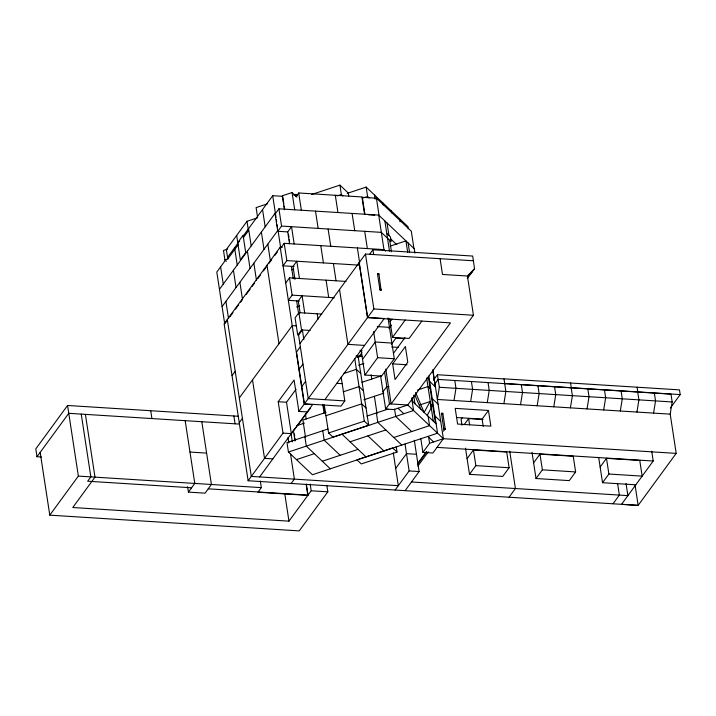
<?xml version="1.0" encoding="UTF-8"?>
<svg xmlns="http://www.w3.org/2000/svg" width="716" height="716" viewBox="0 0 716 716"><rect width="100%" height="100%" fill="white"/><g stroke="black" fill="none" stroke-linecap="round" stroke-linejoin="round"><path stroke-width="1.07" d="M380.268 288.933L380.16 289.855L381.055 290.096L378.934 273.906L378.12 273.718L377.529 274.174L379.928 289.873L381.297 289.774M442.622 414.036L442.22 413.239L441.504 413.347L443.813 429.349L444.457 429.546L445.227 429.153L442.819 413.365L441.656 413.311L441.87 413.857M503.948 378.925L437.422 374.728L439.347 387.275L437.369 399.465L670.203 414.152L676.199 453.38L638.153 505.371L248.13 480.749L224.117 323.82L280.216 247.181L282.292 247.306M453.998 400.512L455.976 388.332L454.776 380.482M470.627 401.56L472.605 389.379L471.405 381.53M487.256 402.616L489.234 390.426L488.035 382.577M503.894 403.663L505.863 391.473L504.019 378.818L679.484 389.88L680.2 394.588L670.346 408.057M520.523 404.71L522.501 392.52L521.293 384.68M537.152 405.757L539.13 393.576L537.931 385.727M553.781 406.804L555.759 394.623L554.56 386.774M570.41 407.86L572.388 395.671L571.189 387.821M587.048 408.908L589.017 396.718L587.818 388.877M603.678 409.955L605.655 397.765L604.447 389.925M620.307 411.002L622.285 398.821L621.085 390.972M636.936 412.049L638.914 399.868L637.714 392.019M653.565 413.105L655.543 400.915L654.343 393.066M670.203 414.152L672.172 401.962L670.973 394.122L438.138 379.435L434.854 383.919M419.63 405.014L430.146 401.524L424.123 412.434L415.575 392.475M427.21 415.352L431.166 408.183L430.146 401.524M443.41 431.193L444.806 429.278M238.303 416.247L67.564 405.48L35.8 448.869L36.999 456.719L41.438 456.996M36.999 456.719L68.763 413.32L239.502 424.096M257.617 217.78L247.011 221.298L226.354 249.526L227.795 258.941L238.124 244.827M237.694 242.661L243.082 235.295L245.722 252.56L240.334 259.917L236.683 235.412M225.692 259.917L216.805 272.071L224.726 323.856L227.267 320.383M227.599 257.312L239.672 240.827M242.849 236.486L272.698 195.692L282.677 196.318L283.831 203.872M243.288 237.775L248.452 230.713L247.011 221.298M326.818 485.224L327.83 491.829L299.243 530.887L49.78 515.153L78.366 476.095L67.564 405.48M219.445 289.327L275.338 212.956M414.949 253.106L414.296 248.792L378.701 215.104L278.918 208.812L275.105 214.021L277.745 231.286L287.725 231.912L291.528 226.704L294.169 243.968M296.173 196.435L298.715 192.962L361.911 196.954L364.551 214.209M222.085 306.591L277.987 230.221L280.627 247.476M277.745 231.286L281.558 226.077L278.918 208.812M229.809 316.911L232.986 312.57M235.528 309.106L238.696 304.765M240.603 302.161L242.509 299.556M246.322 294.348L250.135 289.139M252.041 286.534L254.583 283.062M257.76 278.721L260.302 275.257M263.47 270.916L266.012 267.444M269.189 263.103L271.731 259.631M274.908 255.29L277.45 251.817M280.386 248.541L284.198 243.333L383.982 249.633L385.521 251.092M284.198 243.333L286.839 260.597L283.026 265.806L294.115 266.504M285.666 283.071L289.479 277.862L346.025 281.424M232.047 375.605L235.224 371.264M289.479 277.862L292.119 295.126L288.306 300.335L299.395 301.033M298.903 312.65L295.09 317.859L297.74 335.115L301.543 329.915L298.903 312.65L321.645 314.082M239.305 397.944L292.218 325.646L296.379 325.905M201.805 421.715L211.417 484.49L205.062 493.163L188.433 492.116L194.788 483.434L185.175 420.668M239.251 422.682L242.429 418.35M299.834 343.68L365.455 254.046L473.41 260.767M300.317 346.812L296.505 352.021L304.425 403.815L341.013 406.115L344.826 400.915L341.192 377.18M369.662 254.198L372.911 249.759L472.694 256.06L474.547 268.697L467.306 278.596M299.145 369.286L302.957 364.077M248.13 480.749L283.008 433.108L278.202 401.721L294.088 380.017L298.885 411.405L307.2 411.933M283.008 433.108L291.322 433.627L286.516 402.24L296.048 389.227M301.785 386.55L305.598 381.342M298.885 411.405L304.228 404.11L280.216 247.181M304.425 403.815L373.859 308.972L365.455 254.046M259.622 476.937L312.543 404.638L304.228 404.11M324.867 399.653L384.268 318.504L367.63 317.448L359.226 262.521M260.293 481.027L261.304 487.632L257.939 492.232L307.835 495.382L306.153 484.428M359.432 356.103L361.974 352.63M362.538 359.36L375.238 342.006L391.867 343.054M390.104 321.69L392.01 319.094M389.012 328.528L391.554 325.064M388.027 317.94L394.274 358.743L381.565 376.106L364.936 375.05L377.636 357.696L373.636 331.544M421.84 321.081L409.131 338.435L392.502 337.388L405.211 320.025M391.419 344.226L395.867 338.149L404.54 338.695M291.206 483.47L294.383 479.129L290.526 453.926M393.693 353.006L404.898 337.692M392.672 363.88L405.381 346.517L407.78 362.215L395.08 379.57L392.672 363.88L407.091 364.784M383.006 391.786L386.819 386.577L388.976 386.712M85.392 414.376L94.995 477.142L72.763 507.519L288.969 521.159L311.2 490.782L310.189 484.177M474.547 268.697L467.432 276.018L473.437 315.255L407.753 404.996L393.97 409.57L385.655 409.051L389.459 403.842L384.51 371.47M433.475 380.115L437.422 374.728M395.688 468.416L406.491 453.658L416.47 454.284M395.151 490.021L409.131 470.922L405.005 443.947M432.804 369.653L443.374 438.702L432.894 453.022L422.914 452.387L429.582 443.276L443.374 438.702L676.199 453.38M417.714 463.422L426.262 451.751M417.562 464.344L426.754 451.778M417.849 466.116L428.329 451.787M405.131 490.657L419.111 471.549L414.322 440.259M462.357 417.661L461.086 419.397L461.99 425.277M464.192 424.642L468.64 418.565L483.058 419.478M483.228 426.459L482.11 419.137L488.464 410.456L455.197 408.362L457.596 424.051L490.863 426.154L488.464 410.456M467.092 458.634L473.446 449.952L506.704 452.047L509.103 467.745L502.757 476.417L469.49 474.323L465.49 448.171M469.49 474.323L475.845 465.642L473.446 449.952M533.617 462.822L539.971 454.15L573.23 456.244L575.628 471.933L569.283 480.615L536.015 478.521L532.015 452.36M509.076 497.208L515.422 488.527L509.711 451.178M536.015 478.521L542.37 469.839L539.971 454.15M600.142 467.02L606.488 458.338L639.755 460.442L642.154 476.131L608.895 474.037L602.541 482.718L635.799 484.813M613.012 503.769L619.367 495.087L617.684 484.097M651.721 451.205L653.216 461.015L621.524 504.324L638.153 505.371L635.146 485.573M467.414 276.77L472.39 271.65M444.717 429.403L443.562 429.045L444.26 428.329M296.907 197.133L292.065 192.541L282.31 195.781L284.458 209.806M267.632 203.774L256.104 207.595L257.545 217.011M293.829 195.074L295.923 194.376L297.444 195.817M311.63 194.51L339.921 185.113L348.271 193.025L348.755 196.166M337.164 195.924L341.362 194.528L342.875 195.969M347.269 193.356L366.153 187.091L407.941 226.641L408.263 228.735M363.397 197.902L367.594 196.506L369.116 197.947M227.724 249.07L223.49 250.484L224.931 259.899L226.453 261.331M224.931 259.899L228.109 258.843M291.6 269.816L293.712 269.118M390.175 246.125L405.945 240.889L407.708 252.399M296.621 306.967L299.78 305.92M357.212 357.481L361.401 356.094M358.6 365.267L363.853 363.522M343.778 373.519L356.398 369.331L360.757 373.457M361.902 382.308L381.216 375.9M343.268 391.831L359.038 386.595L363.397 390.721M326.022 412.362L302.886 420.041L305.526 437.306M363.871 399.796L383.857 393.165M325.923 415.728L361.678 403.86L366.037 407.986M297.059 425.555L304.434 423.111M417.482 390.068L427.998 386.568L430.182 388.636M328.009 429.009L286.991 442.622L288.432 452.038L312.418 474.744L437.557 433.198L428.803 376.016M366.914 416.094L387.947 409.113M328.572 432.992L364.319 421.124L368.686 425.25L332.931 437.118L328.572 432.992L324.276 404.943M288.432 452.038L413.571 410.501L411.754 398.624M296.433 459.609L314.306 453.675M350.061 441.799L385.817 429.931M322.298 461.238L358.054 449.371M393.809 437.503L429.564 425.626L428.123 416.211M397.031 452.073L361.276 463.941L356.917 459.815L392.672 447.947L397.031 452.073L396.208 446.677M378.343 274.362L378.934 273.906M442.058 413.857L442.819 413.365M413.946 248.47L411.306 231.205L376.419 198.189L362.314 197.294L364.954 214.558M368.212 214.764L374.719 215.176M281.558 226.077L381.342 232.369L391.142 241.641L390.426 236.933L386.792 233.497M286.839 260.597L358.904 265.144M467.432 276.018L442.488 274.443L440.089 258.753M292.119 295.126L334.256 297.784M373.859 308.972L473.437 315.255M377.269 326.585L389.468 327.355M301.543 329.915L310.153 330.452M391.679 346.965L398.185 347.376M364.569 345.407L347.94 344.36L339.536 289.434M359.915 350.688L362.135 350.831M356.103 355.897L362.43 356.291M377.636 357.696L394.274 358.743M504.744 383.525L680.2 394.588M439.347 387.275L672.172 401.962M336.645 383.302L342.185 383.651M344.826 400.915L308.238 398.606L298.581 335.169L302.394 329.969L303.879 339.67M389.459 403.842L407.753 404.996L443.374 438.702M278.202 401.721L286.516 402.24M456.611 417.526L482.11 419.137M309.804 408.371L310.305 408.406L290.75 434.406M437.02 447.375L653.216 461.015M475.845 465.642L509.103 467.745M542.37 469.839L575.628 471.933M189.982 452.056L206.611 453.103M272.841 458.875L264.526 458.356L252.515 379.892M409.131 470.922L419.111 471.549M411.485 481.975L627.887 495.624L626.044 483.542M78.366 476.095L261.304 487.632M311.2 490.782L327.83 491.829M191.611 487.775L87.665 481.224L90.843 476.883L81.239 414.108M208.24 488.831L308.023 495.123L306.341 484.106M381.342 289.685L379.928 289.873M442.076 414.403L441.45 413.794M380.581 288.933L381.207 289.55M377.583 274.255C379.829 275.911 377.896 271.811 377.717 274.353M390.354 238.598L396.771 244.675M429.627 381.404L435.444 386.909M432.276 398.669L438.085 404.173M430.638 403.833L432.822 405.9M434.916 415.933L440.725 421.438M412.13 401.076L436.116 423.783M398.007 408.227L403.824 413.732M427.801 436.438L433.619 441.933M411.682 431.56L395.697 416.435L394.57 409.105M401.801 445.066L377.815 422.368L376.374 412.953M367.935 435.865L383.928 450.999M342.06 434.236L366.046 456.933M340.181 455.304L324.187 440.17L322.746 430.755M330.3 468.801L306.314 446.104L304.873 436.688M445.218 429.063L443.813 429.349M414.922 395.232L421.035 409.516M637.07 387.204L637.795 391.912M606.488 458.338L608.895 474.037M598.701 457.605L602.541 482.718M570.545 383.006L571.27 387.714M468.64 418.565L469.598 424.839M444.081 428.302L444.278 429.555M441.441 413.481L441.521 413.955M432.867 370.87L435.337 387.052M408.129 242.957L409.615 252.667M428.365 376.768L435.462 423.165M426.673 377.941L433.278 421.098M399.582 218.729L400.065 221.871M428.589 436.805L429.582 443.276M391.231 210.817L391.545 212.912M420.766 438.362L422.914 452.387M413.642 395.134L414.967 403.761M387.052 223.007L388.967 235.564M389.692 240.272L391.446 251.772M382.872 202.914L383.185 205M412.121 397.38L412.783 401.703M384.868 220.94L389.477 251.155M376.419 198.189L379.059 215.453M378.701 215.104L383.973 249.633M374.513 195.003L375.148 199.182M389.62 318.557L392.502 337.388M366.153 187.091L367.594 196.506M381.136 289.38L381.207 289.864M372.911 249.759L373.627 254.466M364.704 231.322L367.344 248.577M385.79 369.071L391.124 403.94L450.454 322.88L367.505 317.653L359.101 262.727M393.299 452.816L398.329 485.681L251.307 476.408L227.294 319.479M380.536 375.605L385.655 409.051M352.093 213.431L354.733 230.686M357.374 247.951L359.683 263.058M371.094 374.728L371.756 379.041M374.387 396.306L377.028 413.571M339.921 185.113L341.362 194.528M361.097 349.945L364.936 375.05M335.303 195.271L337.943 212.536M358.116 356.201L368.686 425.25M354.742 358.546L364.319 421.124M328.116 229.013L330.756 246.277M333.396 263.533L336.037 280.797M315.505 211.122L318.146 228.386M320.786 245.642L323.426 262.906M326.066 280.171L328.707 297.435M298.715 192.962L301.355 210.227M317.197 313.805L318.029 319.193M295.923 194.376L296.245 196.47M292.065 192.541L294.706 209.806M323.775 405.435L324.939 412.989M322.755 404.379L324.071 413.007M299.449 278.488L296.809 261.224L292.996 266.433L294.974 279.383M304.73 313.017L302.089 295.753L298.277 300.962L300.094 312.829M284.163 206.029L284.664 209.269M288.459 234.087L288.951 237.318M289.282 239.475L289.613 241.641M287.716 231.912L289.533 243.78M291.403 266.495L293.265 278.649M296.648 300.747L298.67 314.011M272.698 195.692L276 217.27M276.331 219.427L276.662 221.584M277.155 224.824L277.486 226.981M305.374 413.553L306.197 418.95M262.539 209.582L265.18 226.838M267.82 244.102L270.46 261.367M294.374 433.95L294.706 436.107M295.037 438.264L295.368 440.421M293.345 430.191L294.992 440.984M266.996 265.233L279.007 343.698M261.367 232.047L264.007 249.311M291.027 433.314L292.343 441.942M288.011 437.494L288.852 442.971M248.559 228.673L251.2 245.937M253.849 263.202L256.489 280.457M284.753 493.628L288.969 521.159M247.396 251.146L250.036 268.402M234.588 247.763L237.229 265.027M239.869 282.292L242.348 298.474M233.416 270.236L236.056 287.501M220.609 266.862L223.258 284.127M225.898 301.382L228.538 318.647M233.872 415.969L235.072 423.809M187.601 486.71L188.433 492.116M150.718 410.724L151.917 418.565M40.177 452.378L49.78 515.153"/></g></svg>
